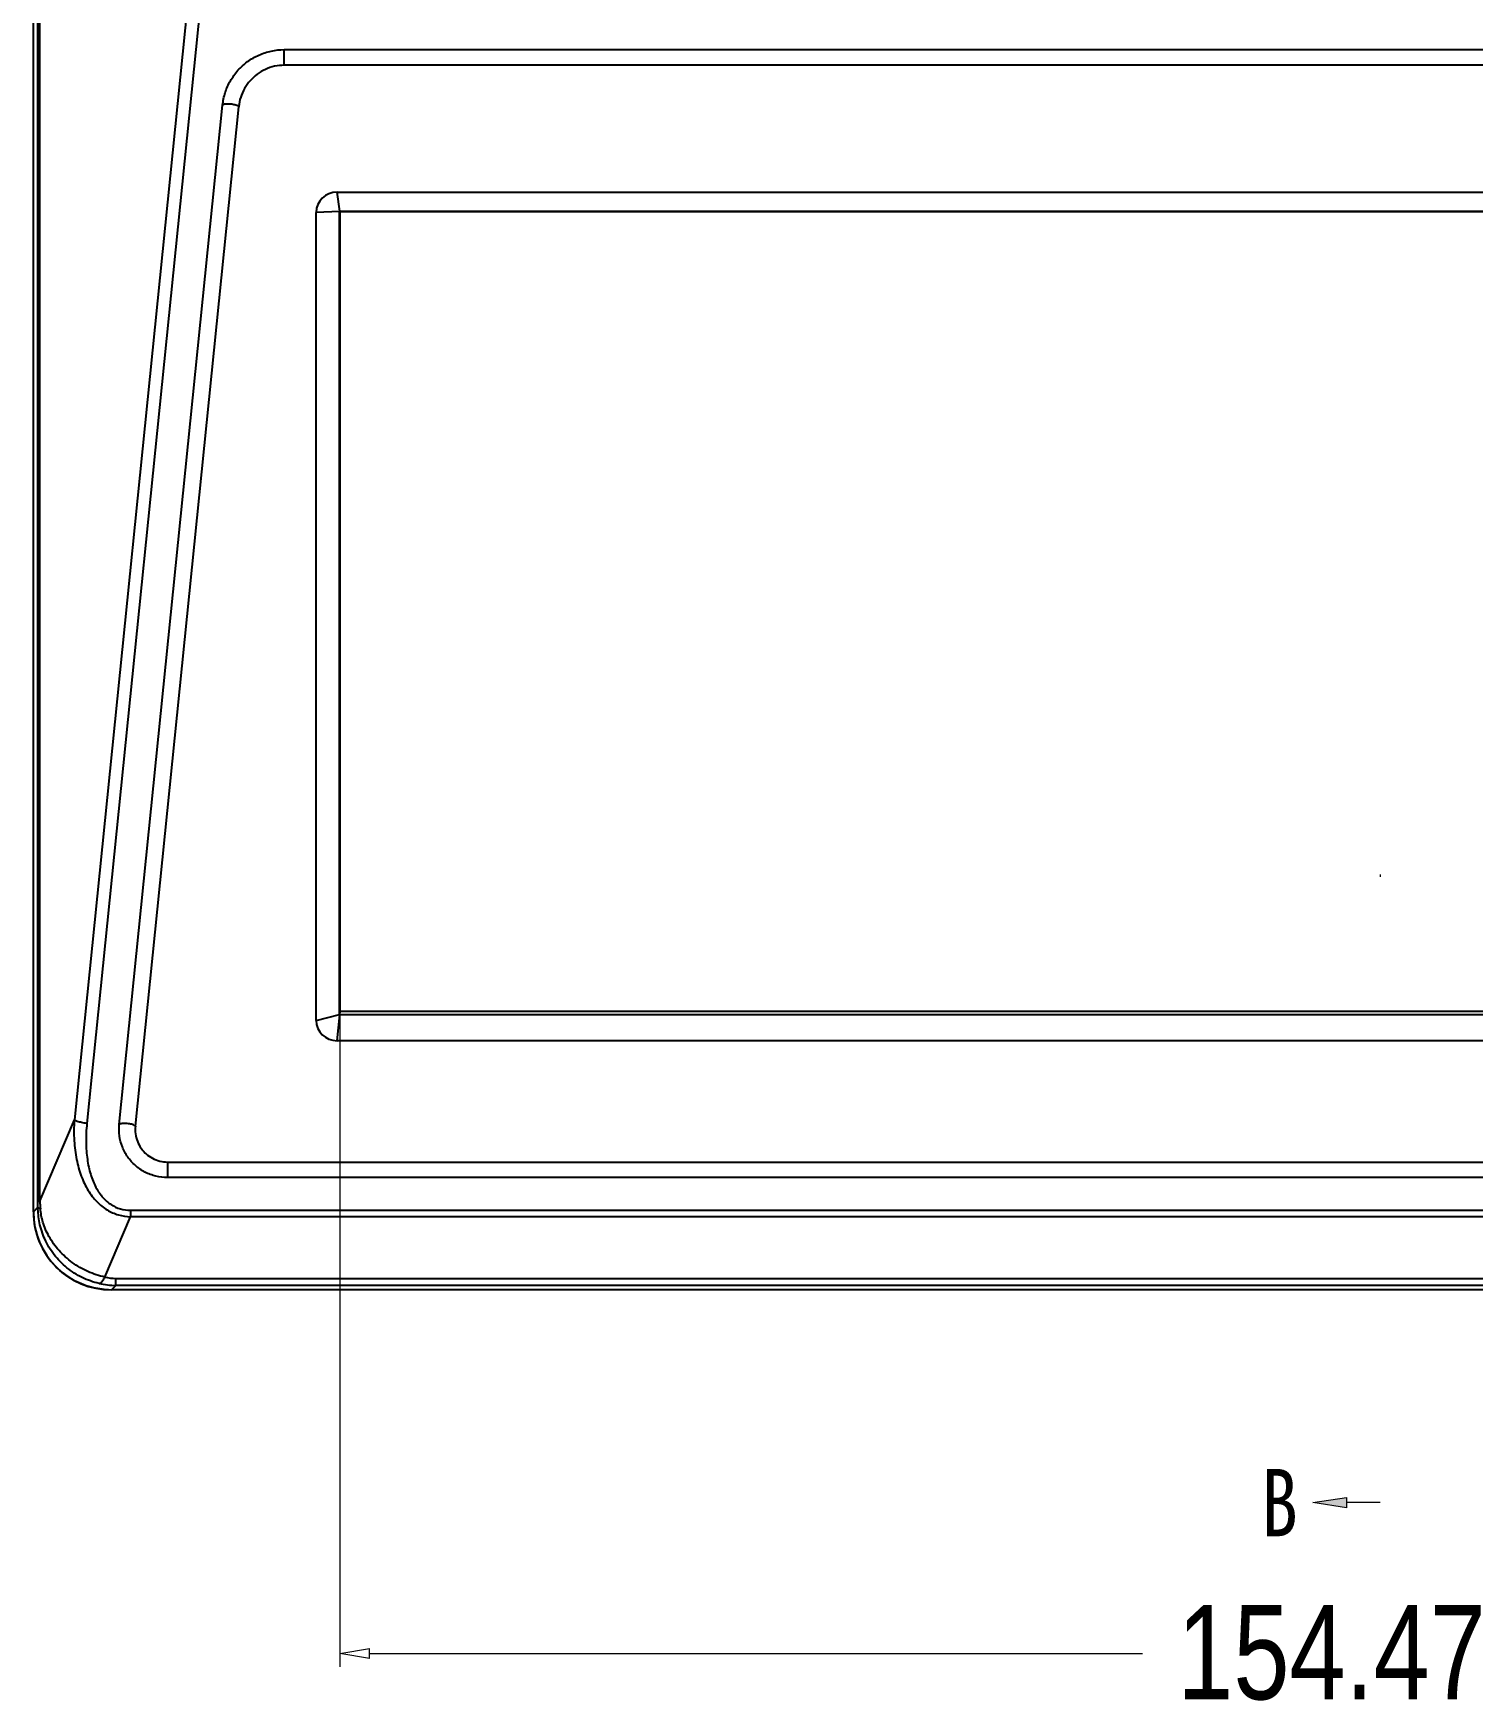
# Model space of a CAD drawing. Header units: inches. Extents: x -219 to 252, y -99 to 210.
# Drawn here: x -208.6 to -152, y 97.8 to 163.3 of the extents above; entities that cross this region are included whole.
import ezdxf

# ---------------------------------------------------------------- set-up
doc = ezdxf.new("R2010")
doc.units = ezdxf.units.IN
doc.header["$MEASUREMENT"] = 0
doc.linetypes.add('AI-Linetype-8', pattern=[141.111817, 35.277778, -35.277778, 0.000352778, -35.277778, 0.000352778, -35.277778])
doc.layers.add('hatch', color=7, linetype='Continuous')

# ---------------------------------------------------------------- blocks, each defined once
blk = doc.blocks.new('block 345')
at = {"color": 3, "lineweight": 5, "true_color": 0x00ff00}
blk.add_lwpolyline([(-196.507, 124.897), (-196.507, 99.119)], dxfattribs=at)
blk = doc.blocks.new('block 347')
at = {"color": 3, "lineweight": 5, "true_color": 0x00ff00}
blk.add_lwpolyline([(-195.342, 99.648), (-164.962, 99.648)], dxfattribs=at)
blk = doc.blocks.new('block 353')
at = {"color": 3, "lineweight": 5, "true_color": 0x00ff00}
blk.add_lwpolyline([(-195.342, 99.454), (-196.507, 99.648)], dxfattribs=at)
blk = doc.blocks.new('block 354')
at = {"color": 3, "lineweight": 5, "true_color": 0x00ff00}
blk.add_lwpolyline([(-196.507, 99.648), (-195.342, 99.843)], dxfattribs=at)
blk = doc.blocks.new('block 355')
at = {"color": 3, "lineweight": 5, "true_color": 0x00ff00}
blk.add_lwpolyline([(-195.342, 99.454), (-195.342, 99.843)], dxfattribs=at)
blk = doc.blocks.new('block 352')
for name in ['block 354', 'block 353', 'block 355']:
    blk.add_blockref(name, (0, 0))
blk = doc.blocks.new('block 356')
at = {"color": 7, "true_color": 0xffffff, "insert": (-163.589, 97.795), "char_height": 3.70665, "attachment_point": 7}
blk.add_mtext('\\fAdobe Song Std L|b0|i0|c0|p34;\\W0.8;154.47', dxfattribs=at)
blk = doc.blocks.new('block 358')
at = {"lineweight": 0}
blk.add_lwpolyline([(-196.507, 124.897), (-196.507, 124.897)], dxfattribs=at)
blk = doc.blocks.new('block 359')
at = {"lineweight": 0}
blk.add_lwpolyline([(-196.507, 99.648), (-196.507, 99.648)], dxfattribs=at)
blk = doc.blocks.new('block 343')
for name in ['block 345', 'block 358', 'block 356', 'block 352', 'block 359', 'block 347']:
    blk.add_blockref(name, (0, 0))
blk = doc.blocks.new('block 1214')
at = {"color": 7, "lineweight": 25, "true_color": 0xffffff}
blk.add_lwpolyline([(-208.563, 117.016), (-208.563, 187.656)], dxfattribs=at)
blk = doc.blocks.new('block 1215')
at = {"color": 7, "lineweight": 25, "true_color": 0xffffff}
blk.add_lwpolyline([(-208.38, 117.433), (-208.38, 187.348)], dxfattribs=at)
blk = doc.blocks.new('block 1216')
at = {"color": 7, "lineweight": 25, "true_color": 0xffffff}
blk.add_lwpolyline([(-208.309, 117.433), (-208.309, 187.348)], dxfattribs=at)
blk = doc.blocks.new('block 1217')
at = {"color": 7, "lineweight": 25, "true_color": 0xffffff}
blk.add_lwpolyline([(-205.316, 114.122), (-205.316, 114.398)], dxfattribs=at)
blk = doc.blocks.new('block 1219')
at = {"color": 7, "lineweight": 25, "true_color": 0xffffff}
blk.add_lwpolyline([(-204.741, 117.076), (-204.741, 116.819)], dxfattribs=at)
blk = doc.blocks.new('block 1220')
at = {"color": 7, "lineweight": 25, "true_color": 0xffffff}
blk.add_lwpolyline([(-203.288, 118.973), (-203.288, 118.358)], dxfattribs=at)
blk = doc.blocks.new('block 1221')
at = {"color": 7, "lineweight": 25, "true_color": 0xffffff}
blk.add_lwpolyline([(-202.4, 165.513), (-206.951, 120.626)], dxfattribs=at)
blk = doc.blocks.new('block 1226')
at = {"color": 7, "lineweight": 25, "true_color": 0xffffff}
blk.add_lwpolyline([(-198.698, 162.089), (-198.698, 162.705)], dxfattribs=at)
blk = doc.blocks.new('block 1229')
at = {"color": 7, "lineweight": 25, "true_color": 0xffffff}
blk.add_lwpolyline([(-201.994, 164.519), (-206.457, 120.492)], dxfattribs=at)
blk = doc.blocks.new('block 1231')
at = {"color": 7, "lineweight": 25, "true_color": 0xffffff}
blk.add_lwpolyline([(-205.184, 120.444), (-201.121, 160.522)], dxfattribs=at)
blk = doc.blocks.new('block 1235')
at = {"color": 7, "lineweight": 25, "true_color": 0xffffff}
blk.add_lwpolyline([(-204.552, 120.384), (-200.489, 160.462)], dxfattribs=at)
blk = doc.blocks.new('block 1245')
at = {"color": 7, "lineweight": 25, "true_color": 0xffffff}
blk.add_lwpolyline([(-197.443, 124.536), (-197.443, 156.307)], dxfattribs=at)
blk = doc.blocks.new('block 1246')
at = {"color": 7, "lineweight": 25, "true_color": 0xffffff}
blk.add_lwpolyline([(-196.526, 124.771), (-196.526, 156.34)], dxfattribs=at)
blk = doc.blocks.new('block 1247')
at = {"color": 7, "lineweight": 25, "true_color": 0xffffff}
blk.add_lwpolyline([(-196.507, 156.329), (-196.507, 124.897)], dxfattribs=at)
blk = doc.blocks.new('block 1249')
at = {"color": 7, "lineweight": 25, "true_color": 0xffffff}
blk.add_lwpolyline([(-196.517, 156.348), (-196.622, 157.101)], dxfattribs=at)
blk = doc.blocks.new('block 1250')
at = {"color": 7, "lineweight": 25, "true_color": 0xffffff}
blk.add_lwpolyline([(-196.622, 123.742), (-196.517, 124.763)], dxfattribs=at)
blk = doc.blocks.new('block 1251')
at = {"color": 7, "lineweight": 25, "true_color": 0xffffff}
blk.add_lwpolyline([(-196.507, 124.897), (-196.526, 124.763)], dxfattribs=at)
blk = doc.blocks.new('block 1252')
at = {"color": 7, "lineweight": 25, "true_color": 0xffffff}
blk.add_lwpolyline([(-208.309, 117.433), (-206.951, 120.626)], dxfattribs=at)
blk = doc.blocks.new('block 1253')
at = {"color": 7, "lineweight": 25, "true_color": 0xffffff}
blk.add_lwpolyline([(-105.729, 113.945), (-205.492, 113.945)], dxfattribs=at)
blk = doc.blocks.new('block 1254')
at = {"color": 7, "lineweight": 25, "true_color": 0xffffff}
blk.add_lwpolyline([(-105.905, 114.122), (-205.316, 114.122)], dxfattribs=at)
blk = doc.blocks.new('block 1255')
at = {"color": 7, "lineweight": 25, "true_color": 0xffffff}
blk.add_lwpolyline([(-205.316, 114.398), (-105.905, 114.398)], dxfattribs=at)
blk = doc.blocks.new('block 1256')
at = {"color": 7, "lineweight": 25, "true_color": 0xffffff}
blk.add_lwpolyline([(-106.48, 116.819), (-204.741, 116.819)], dxfattribs=at)
blk = doc.blocks.new('block 1257')
at = {"color": 7, "lineweight": 25, "true_color": 0xffffff}
blk.add_lwpolyline([(-204.741, 117.076), (-106.48, 117.076)], dxfattribs=at)
blk = doc.blocks.new('block 1259')
at = {"color": 7, "lineweight": 25, "true_color": 0xffffff}
blk.add_lwpolyline([(-208.38, 117.433), (-208.309, 117.433)], dxfattribs=at)
blk = doc.blocks.new('block 1260')
at = {"color": 7, "lineweight": 25, "true_color": 0xffffff}
blk.add_lwpolyline([(-205.75, 114.447), (-204.741, 116.819)], dxfattribs=at)
blk = doc.blocks.new('block 1261')
at = {"color": 7, "lineweight": 25, "true_color": 0xffffff}
blk.add_lwpolyline([(-107.933, 118.358), (-203.288, 118.358)], dxfattribs=at)
blk = doc.blocks.new('block 1262')
at = {"color": 7, "lineweight": 25, "true_color": 0xffffff}
blk.add_lwpolyline([(-203.288, 118.972), (-107.933, 118.972)], dxfattribs=at)
blk = doc.blocks.new('block 1264')
at = {"color": 7, "lineweight": 25, "true_color": 0xffffff}
blk.add_lwpolyline([(-114.599, 123.742), (-196.622, 123.742)], dxfattribs=at)
blk = doc.blocks.new('block 1265')
at = {"color": 7, "lineweight": 25, "true_color": 0xffffff}
blk.add_lwpolyline([(-114.696, 124.763), (-196.526, 124.763)], dxfattribs=at)
blk = doc.blocks.new('block 1266')
at = {"color": 7, "lineweight": 25, "true_color": 0xffffff}
blk.add_lwpolyline([(-196.507, 124.897), (-114.714, 124.897)], dxfattribs=at)
blk = doc.blocks.new('block 1267')
at = {"color": 7, "lineweight": 25, "true_color": 0xffffff}
blk.add_lwpolyline([(-196.526, 156.348), (-196.507, 156.329)], dxfattribs=at)
blk = doc.blocks.new('block 1270')
at = {"color": 7, "lineweight": 25, "true_color": 0xffffff}
blk.add_lwpolyline([(-197.443, 124.536), (-196.526, 124.771)], dxfattribs=at)
blk = doc.blocks.new('block 1273')
at = {"color": 7, "lineweight": 25, "true_color": 0xffffff}
blk.add_lwpolyline([(-208.381, 117.197), (-208.563, 117.016)], dxfattribs=at)
blk = doc.blocks.new('block 1275')
at = {"color": 7, "lineweight": 25, "true_color": 0xffffff}
blk.add_lwpolyline([(-205.316, 114.122), (-205.492, 113.945)], dxfattribs=at)
blk = doc.blocks.new('block 1277')
at = {"color": 7, "lineweight": 25, "true_color": 0xffffff}
blk.add_lwpolyline([(-114.714, 156.329), (-196.507, 156.329)], dxfattribs=at)
blk = doc.blocks.new('block 1278')
at = {"color": 7, "lineweight": 25, "true_color": 0xffffff}
blk.add_lwpolyline([(-196.526, 156.348), (-114.696, 156.348)], dxfattribs=at)
blk = doc.blocks.new('block 1279')
at = {"color": 7, "lineweight": 25, "true_color": 0xffffff}
blk.add_lwpolyline([(-196.622, 157.101), (-114.599, 157.101)], dxfattribs=at)
blk = doc.blocks.new('block 1281')
at = {"color": 7, "lineweight": 25, "true_color": 0xffffff}
blk.add_lwpolyline([(-196.526, 156.34), (-197.443, 156.307)], dxfattribs=at)
blk = doc.blocks.new('block 1285')
at = {"color": 7, "lineweight": 25, "true_color": 0xffffff}
blk.add_lwpolyline([(-112.523, 162.089), (-198.698, 162.089)], dxfattribs=at)
blk = doc.blocks.new('block 1286')
at = {"color": 7, "lineweight": 25, "true_color": 0xffffff}
blk.add_lwpolyline([(-198.698, 162.704), (-112.523, 162.704)], dxfattribs=at)
blk = doc.blocks.new('block 2413')
at = {"color": 7, "lineweight": 25, "true_color": 0xffffff}
blk.add_open_spline([(-208.381, 117.197), (-208.38, 117.276), (-208.38, 117.354), (-208.38, 117.433)], degree=3, dxfattribs=at)
blk = doc.blocks.new('block 2418')
at = {"color": 7, "lineweight": 25, "true_color": 0xffffff}
blk.add_open_spline([(-208.309, 117.433), (-208.302, 117.332), (-208.294, 117.231), (-208.286, 117.131)], degree=3, dxfattribs=at)
blk = doc.blocks.new('block 2421')
at = {"color": 7, "lineweight": 25, "true_color": 0xffffff}
blk.add_open_spline([(-205.979, 114.197), (-205.761, 114.147), (-205.539, 114.122), (-205.316, 114.122)], degree=3, dxfattribs=at)
blk = doc.blocks.new('block 2426')
at = {"color": 7, "lineweight": 25, "true_color": 0xffffff}
blk.add_open_spline([(-205.75, 114.447), (-205.607, 114.415), (-205.462, 114.398), (-205.316, 114.398)], degree=3, dxfattribs=at)
blk = doc.blocks.new('block 2636')
at = {"color": 7, "lineweight": 25, "true_color": 0xffffff}
blk.add_open_spline([(-205.603, 113.947), (-205.834, 113.956), (-206.064, 113.99), (-206.288, 114.049), (-206.547, 114.118), (-206.796, 114.221), (-207.029, 114.355), (-207.261, 114.489), (-207.476, 114.654), (-207.665, 114.843)], degree=3, knots=[0, 0, 0, 0, 1, 1, 1, 2, 2, 2, 3, 3, 3, 3], dxfattribs=at)
blk = doc.blocks.new('block 2640')
at = {"color": 7, "lineweight": 25, "true_color": 0xffffff}
blk.add_open_spline([(-200.41, 162.004), (-200.326, 162.087), (-200.235, 162.163), (-200.14, 162.233), (-200.002, 162.334), (-199.853, 162.42), (-199.697, 162.49), (-199.541, 162.56), (-199.377, 162.614), (-199.209, 162.65), (-199.041, 162.686), (-198.869, 162.704), (-198.698, 162.704)], degree=3, knots=[0, 0, 0, 0, 1, 1, 1, 2, 2, 2, 3, 3, 3, 4, 4, 4, 4], dxfattribs=at)
blk = doc.blocks.new('block 2641')
at = {"color": 7, "lineweight": 25, "true_color": 0xffffff}
blk.add_open_spline([(-204.176, 119.338), (-204.161, 119.322), (-204.145, 119.308), (-204.129, 119.294), (-204.053, 119.226), (-203.969, 119.167), (-203.879, 119.119), (-203.788, 119.071), (-203.692, 119.034), (-203.592, 119.01), (-203.493, 118.985), (-203.39, 118.972), (-203.288, 118.972)], degree=3, knots=[0, 0, 0, 0, 1, 1, 1, 2, 2, 2, 3, 3, 3, 4, 4, 4, 4], dxfattribs=at)
blk = doc.blocks.new('block 2652')
at = {"color": 7, "lineweight": 25, "true_color": 0xffffff}
blk.add_open_spline([(-201.121, 160.522), (-201.104, 160.69), (-201.07, 160.856), (-201.018, 161.017), (-200.966, 161.178), (-200.898, 161.333), (-200.814, 161.48), (-200.73, 161.627), (-200.63, 161.765), (-200.517, 161.891), (-200.483, 161.93), (-200.447, 161.967), (-200.41, 162.004)], degree=3, knots=[0, 0, 0, 0, 1, 1, 1, 2, 2, 2, 3, 3, 3, 4, 4, 4, 4], dxfattribs=at)
blk = doc.blocks.new('block 2653')
at = {"color": 7, "lineweight": 25, "true_color": 0xffffff}
blk.add_open_spline([(-203.288, 118.358), (-203.441, 118.358), (-203.594, 118.376), (-203.743, 118.413), (-203.893, 118.449), (-204.038, 118.504), (-204.174, 118.575), (-204.309, 118.645), (-204.436, 118.732), (-204.55, 118.833), (-204.664, 118.933), (-204.765, 119.046), (-204.852, 119.17), (-204.938, 119.292), (-205.009, 119.425), (-205.064, 119.564), (-205.118, 119.703), (-205.156, 119.848), (-205.176, 119.996), (-205.197, 120.144), (-205.199, 120.295), (-205.184, 120.444)], degree=3, knots=[0, 0, 0, 0, 1, 1, 1, 2, 2, 2, 3, 3, 3, 4, 4, 4, 5, 5, 5, 6, 6, 6, 7, 7, 7, 7], dxfattribs=at)
blk = doc.blocks.new('block 2655')
at = {"color": 7, "lineweight": 25, "true_color": 0xffffff}
blk.add_open_spline([(-206.457, 120.492), (-206.482, 120.245), (-206.494, 119.995), (-206.491, 119.746), (-206.488, 119.521), (-206.472, 119.297), (-206.44, 119.075), (-206.411, 118.873), (-206.368, 118.674), (-206.308, 118.479), (-206.254, 118.305), (-206.187, 118.136), (-206.101, 117.975), (-206.024, 117.832), (-205.933, 117.696), (-205.825, 117.575), (-205.73, 117.469), (-205.621, 117.373), (-205.501, 117.296), (-205.39, 117.225), (-205.268, 117.169), (-205.141, 117.132), (-205.011, 117.094), (-204.876, 117.076), (-204.741, 117.076)], degree=3, knots=[0, 0, 0, 0, 1, 1, 1, 2, 2, 2, 3, 3, 3, 4, 4, 4, 5, 5, 5, 6, 6, 6, 7, 7, 7, 8, 8, 8, 8], dxfattribs=at)
blk = doc.blocks.new('block 2658')
at = {"color": 7, "lineweight": 25, "true_color": 0xffffff}
blk.add_open_spline([(-204.552, 120.384), (-204.562, 120.282), (-204.56, 120.18), (-204.547, 120.078), (-204.533, 119.978), (-204.508, 119.88), (-204.471, 119.786), (-204.434, 119.692), (-204.387, 119.603), (-204.33, 119.52), (-204.284, 119.455), (-204.233, 119.393), (-204.176, 119.338)], degree=3, knots=[0, 0, 0, 0, 1, 1, 1, 2, 2, 2, 3, 3, 3, 4, 4, 4, 4], dxfattribs=at)
blk = doc.blocks.new('block 2659')
at = {"color": 7, "lineweight": 25, "true_color": 0xffffff}
blk.add_open_spline([(-198.698, 162.089), (-198.825, 162.089), (-198.953, 162.076), (-199.077, 162.049), (-199.202, 162.022), (-199.323, 161.981), (-199.439, 161.929), (-199.555, 161.876), (-199.664, 161.811), (-199.766, 161.736), (-199.867, 161.661), (-199.96, 161.575), (-200.044, 161.481), (-200.127, 161.387), (-200.2, 161.285), (-200.261, 161.176), (-200.323, 161.067), (-200.374, 160.952), (-200.412, 160.832), (-200.45, 160.712), (-200.476, 160.587), (-200.489, 160.462)], degree=3, knots=[0, 0, 0, 0, 1, 1, 1, 2, 2, 2, 3, 3, 3, 4, 4, 4, 5, 5, 5, 6, 6, 6, 7, 7, 7, 7], dxfattribs=at)
blk = doc.blocks.new('block 2660')
at = {"color": 7, "lineweight": 25, "true_color": 0xffffff}
blk.add_open_spline([(-205.979, 114.197), (-206.207, 114.249), (-206.431, 114.327), (-206.642, 114.429), (-206.857, 114.533), (-207.059, 114.662), (-207.244, 114.813), (-207.431, 114.964), (-207.599, 115.137), (-207.746, 115.328), (-207.892, 115.518), (-208.016, 115.726), (-208.114, 115.945), (-208.206, 116.151), (-208.276, 116.366), (-208.32, 116.587), (-208.361, 116.788), (-208.381, 116.993), (-208.381, 117.197)], degree=3, knots=[0, 0, 0, 0, 1, 1, 1, 2, 2, 2, 3, 3, 3, 4, 4, 4, 5, 5, 5, 6, 6, 6, 6], dxfattribs=at)
blk = doc.blocks.new('block 2661')
at = {"color": 7, "lineweight": 25, "true_color": 0xffffff}
blk.add_open_spline([(-206.951, 120.626), (-206.969, 120.354), (-206.972, 120.081), (-206.956, 119.809), (-206.941, 119.561), (-206.911, 119.315), (-206.862, 119.072), (-206.818, 118.848), (-206.757, 118.628), (-206.677, 118.415), (-206.604, 118.22), (-206.515, 118.032), (-206.406, 117.855), (-206.307, 117.694), (-206.191, 117.542), (-206.058, 117.407), (-205.939, 117.285), (-205.804, 117.177), (-205.658, 117.088), (-205.522, 117.006), (-205.375, 116.941), (-205.221, 116.895), (-205.065, 116.849), (-204.903, 116.824), (-204.741, 116.819)], degree=3, knots=[0, 0, 0, 0, 1, 1, 1, 2, 2, 2, 3, 3, 3, 4, 4, 4, 5, 5, 5, 6, 6, 6, 7, 7, 7, 8, 8, 8, 8], dxfattribs=at)
blk = doc.blocks.new('block 2662')
at = {"color": 7, "lineweight": 25, "true_color": 0xffffff}
blk.add_open_spline([(-205.75, 114.447), (-205.979, 114.497), (-206.204, 114.571), (-206.419, 114.667), (-206.635, 114.764), (-206.841, 114.883), (-207.033, 115.022), (-207.222, 115.16), (-207.397, 115.318), (-207.553, 115.493), (-207.705, 115.663), (-207.838, 115.849), (-207.949, 116.048), (-208.048, 116.228), (-208.129, 116.417), (-208.187, 116.613), (-208.238, 116.782), (-208.271, 116.956), (-208.286, 117.131)], degree=3, knots=[0, 0, 0, 0, 1, 1, 1, 2, 2, 2, 3, 3, 3, 4, 4, 4, 5, 5, 5, 6, 6, 6, 6], dxfattribs=at)
blk = doc.blocks.new('block 2666')
at = {"color": 7, "lineweight": 25, "true_color": 0xffffff}
blk.add_open_spline([(-208.381, 117.197), (-208.379, 117.189), (-208.374, 117.181), (-208.368, 117.175), (-208.358, 117.165), (-208.347, 117.158), (-208.336, 117.152), (-208.32, 117.144), (-208.303, 117.137), (-208.286, 117.131)], degree=3, knots=[0, 0, 0, 0, 1, 1, 1, 2, 2, 2, 3, 3, 3, 3], dxfattribs=at)
blk = doc.blocks.new('block 2667')
at = {"color": 7, "lineweight": 25, "true_color": 0xffffff}
blk.add_open_spline([(-205.979, 114.197), (-205.954, 114.194), (-205.931, 114.207), (-205.91, 114.222), (-205.878, 114.246), (-205.854, 114.276), (-205.832, 114.307), (-205.802, 114.352), (-205.774, 114.399), (-205.75, 114.447)], degree=3, knots=[0, 0, 0, 0, 1, 1, 1, 2, 2, 2, 3, 3, 3, 3], dxfattribs=at)
blk = doc.blocks.new('block 2700')
at = {"color": 7, "lineweight": 25, "true_color": 0xffffff}
blk.add_open_spline([(-206.457, 120.492), (-206.527, 120.499), (-206.596, 120.509), (-206.664, 120.523), (-206.723, 120.535), (-206.781, 120.55), (-206.838, 120.57), (-206.878, 120.584), (-206.918, 120.601), (-206.951, 120.626)], degree=3, knots=[0, 0, 0, 0, 1, 1, 1, 2, 2, 2, 3, 3, 3, 3], dxfattribs=at)
blk = doc.blocks.new('block 2716')
at = {"color": 7, "lineweight": 25, "true_color": 0xffffff}
blk.add_open_spline([(-200.489, 160.462), (-200.506, 160.487), (-200.537, 160.5), (-200.567, 160.51), (-200.618, 160.527), (-200.667, 160.539), (-200.717, 160.548), (-200.775, 160.558), (-200.835, 160.563), (-200.893, 160.564), (-200.943, 160.565), (-200.991, 160.563), (-201.043, 160.555), (-201.073, 160.551), (-201.104, 160.544), (-201.121, 160.522)], degree=3, knots=[0, 0, 0, 0, 1, 1, 1, 2, 2, 2, 3, 3, 3, 4, 4, 4, 5, 5, 5, 5], dxfattribs=at)
blk = doc.blocks.new('block 2717')
at = {"color": 7, "lineweight": 25, "true_color": 0xffffff}
blk.add_open_spline([(-204.552, 120.384), (-204.569, 120.409), (-204.6, 120.421), (-204.63, 120.431), (-204.681, 120.449), (-204.73, 120.461), (-204.78, 120.469), (-204.838, 120.479), (-204.898, 120.485), (-204.956, 120.486), (-205.006, 120.487), (-205.054, 120.484), (-205.106, 120.477), (-205.136, 120.472), (-205.167, 120.466), (-205.184, 120.444)], degree=3, knots=[0, 0, 0, 0, 1, 1, 1, 2, 2, 2, 3, 3, 3, 4, 4, 4, 5, 5, 5, 5], dxfattribs=at)
blk = doc.blocks.new('block 2940')
at = {"color": 7, "lineweight": 25, "true_color": 0xffffff}
blk.add_open_spline([(-208.563, 117.012), (-208.563, 116.198), (-208.24, 115.418), (-207.665, 114.843)], degree=3, dxfattribs=at)
blk = doc.blocks.new('block 2944')
at = {"color": 7, "lineweight": 25, "true_color": 0xffffff}
blk.add_open_spline([(-208.563, 117.016), (-208.563, 115.32), (-207.188, 113.945), (-205.492, 113.945)], degree=3, dxfattribs=at)
blk = doc.blocks.new('block 2949')
at = {"color": 7, "lineweight": 25, "true_color": 0xffffff}
blk.add_open_spline([(-196.622, 157.101), (-197.076, 157.101), (-197.443, 156.747), (-197.443, 156.307)], degree=3, dxfattribs=at)
blk = doc.blocks.new('block 2950')
at = {"color": 7, "lineweight": 25, "true_color": 0xffffff}
blk.add_open_spline([(-197.443, 124.536), (-197.443, 124.096), (-197.076, 123.742), (-196.622, 123.742)], degree=3, dxfattribs=at)
blk = doc.blocks.new('block 4386')
at = {"layer": 'hatch', "true_color": 0xffff00}
h = blk.add_hatch(color=2, dxfattribs=at)
h.dxf.hatch_style = 2
h.paths.add_polyline_path([(-156.936, 105.778), (-156.936, 105.381), (-158.26, 105.579)])
at = {"layer": 'hatch', "lineweight": 0}
blk.add_lwpolyline([(-156.936, 105.778), (-156.936, 105.381), (-158.26, 105.579), (-156.936, 105.778)], dxfattribs=at)
at = {"layer": 'hatch', "color": 2, "lineweight": 9, "true_color": 0xffff00}
blk.add_lwpolyline([(-155.613, 105.579), (-156.936, 105.579)], dxfattribs=at)
blk = doc.blocks.new('block 4387')
at = {"layer": 'hatch', "color": 6, "true_color": 0xff00ff, "insert": (-160.29, 104.256), "char_height": 2.64761, "attachment_point": 7}
blk.add_mtext('\\fTxt|b0|i0|c0|p34;\\W0.8;B', dxfattribs=at)
blk = doc.blocks.new('block 4390')
at = {"layer": 'hatch', "color": 2, "linetype": 'AI-Linetype-8', "lineweight": 9, "true_color": 0xffff00}
blk.add_lwpolyline([(-155.613, 200.833), (-155.613, 105.579)], dxfattribs=at)

msp = doc.modelspace()

# ---------------------------------------------------------------- block references
for name in ['block 1214', 'block 1215', 'block 1216', 'block 1221', 'block 1229', 'block 2640', 'block 1226', 'block 1286', 'block 2652', 'block 2659', 'block 1285', 'block 1231', 'block 1235', 'block 2716', 'block 2949', 'block 1249', 'block 1279', 'block 1281', 'block 1245', 'block 1267', 'block 1278', 'block 1246', 'block 1247', 'block 1277', 'block 1270', 'block 1250', 'block 1251', 'block 1265', 'block 343', 'block 1266', 'block 2950', 'block 1264', 'block 1252', 'block 2661', 'block 2700', 'block 2655', 'block 2653', 'block 2717', 'block 2658', 'block 2641', 'block 1220', 'block 1262', 'block 1261', 'block 2413', 'block 1259', 'block 2418', 'block 1273', 'block 2944', 'block 2940', 'block 2660', 'block 2666', 'block 2662', 'block 1260', 'block 1219', 'block 1257', 'block 1256', 'block 2636', 'block 2667', 'block 2421', 'block 2426', 'block 1275', 'block 1217', 'block 1255', 'block 1254', 'block 1253']:
    msp.add_blockref(name, (0, 0))
at = {"layer": 'hatch'}
for name in ['block 4390', 'block 4387', 'block 4386']:
    msp.add_blockref(name, (0, 0), dxfattribs=at)

doc.saveas('drawing.dxf')
